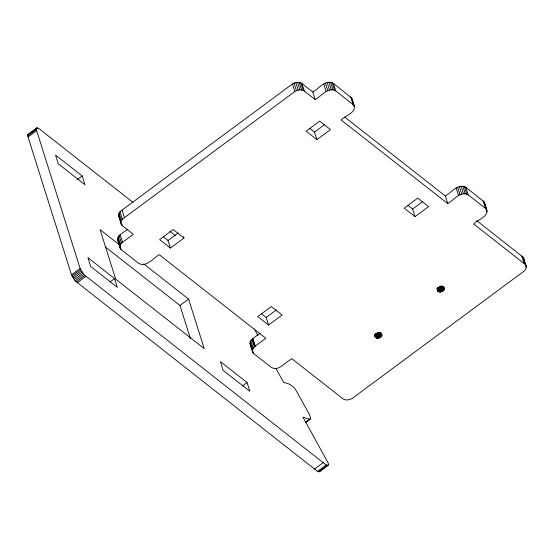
<?xml version="1.0" encoding="UTF-8"?>
<svg xmlns="http://www.w3.org/2000/svg" width="554" height="554" viewBox="0 0 554 554"><rect width="100%" height="100%" fill="white"/><g stroke="black" fill="none" stroke-linecap="round" stroke-linejoin="round"><path stroke-width="0.83" d="M118.909 216.905C117.6 214.19 119.844 211.455 122.06 210.091L292.422 83.979C295.185 82.165 299.132 81.535 301.958 83.543L312.865 92.075L315.254 99.644C321.105 96.327 328.03 86.41 335.835 90.995L353.106 104.54C358.729 111.721 344.283 116.049 341.146 119.976L447.75 203.616C453.629 200.319 460.298 190.597 468.158 194.807L485.519 208.429C491.44 215.534 476.821 220.07 473.656 223.941L524.174 263.572C527.159 265.179 526.646 269.327 524.132 271.114L355.689 395.826C352.489 398.755 347.6 401.421 343.335 399.06L291.723 358.618L281.183 366.423C278.177 368.763 273.406 369.463 270.421 366.72L253.323 353.237L250.221 344.533L250.152 341.943L251.841 339.367L260.151 333.148M315.254 99.644L304.347 91.112C301.514 89.104 297.574 89.734 294.811 91.548L124.449 217.66C121.748 219.072 119.429 223.054 122.143 225.561L133.306 234.328L122.586 242.264C119.387 244.058 118.826 249.016 122.482 250.664L138.306 263.074C146.027 268.24 153.437 257.935 159.213 254.653L265.816 338.293L254.231 346.936L252.541 349.512L252.603 352.109M381.858 335.239C381.692 331.444 375.238 332.608 374.947 335.869C375.522 340.544 384.594 337.123 381.145 332.968M444.26 289.049C444.1 285.255 437.639 286.411 437.348 289.68C437.812 294.091 446.323 291.321 443.802 287.291M117.808 240.796C116.077 234.834 124.525 232.542 127.565 229.238M133.036 202.418L39.092 128.715L36.889 127.884L27.887 134.525L28.039 137.011L71.494 274.798L75.164 280.864L314.554 469.051L317.615 471.371L319.319 471.773L327.933 465.395L328.404 464.093L328.127 462.895L302.948 417.141L309.575 419.226L310.725 418.415L309.402 414.399L296.639 391.422C294.153 386.429 289.333 383.236 283.766 382.599L275.871 368.251M327.933 465.395L326.23 464.993L323.169 462.673L83.779 274.486L80.108 268.42L36.654 130.633L36.315 128.673L36.889 127.884M319.319 471.773L328.328 464.938M27.7 135.051L36.315 128.673M30.165 133.279L32.818 131.319M34.147 130.335L37.457 127.884M27.728 135.827L36.342 129.449M28.039 137.011L36.654 130.633M77.567 179.406L82.2 175.978L55.538 155.058L58.302 163.825L84.963 184.738L82.2 175.978M312.865 92.075C318.716 88.758 325.641 78.841 333.446 83.425L351.665 98.01L354.539 106.783M71.494 274.798L80.108 268.42M71.944 275.954L80.559 269.576M72.567 277.187L81.182 270.809M73.336 278.447L81.95 272.069M74.215 279.687L82.823 273.309M75.164 280.864L83.779 274.486M76.168 281.931L84.776 275.553M77.172 282.838L85.787 276.46M109.927 282.028L114.567 278.593L87.906 257.679L90.669 266.439L117.33 287.353L114.567 278.593M183.519 236.516L183.99 238.026L170.431 248.067L168.042 240.498L178.215 232.971M316.902 139.643L306.106 131.173L319.672 121.132L330.468 129.601L316.902 139.643L314.513 132.074L324.686 124.539M190.389 338.466L179.981 305.483L188.595 299.105L143.659 263.849M268.552 325.053L257.762 316.583L271.322 306.542L282.118 315.011L268.552 325.053L266.169 317.484L276.342 309.949M415.029 216.628L404.233 208.152L417.799 198.11L428.595 206.58L415.029 216.628L412.64 209.052L422.813 201.524M447.75 203.616L445.361 196.047C451.247 192.75 457.909 183.021 465.769 187.238L484.037 201.76L486.994 210.513M242.437 385.972L247.07 382.537L220.409 361.624L223.172 370.384L249.84 391.304L247.07 382.537M305.427 422.342L310.725 418.415M305.254 422.875L310.552 418.949M314.554 469.051L323.169 462.673M317.615 471.371L326.23 464.993M318.612 471.8L327.227 465.429M27.887 134.525L28.843 134.262M344.872 117.199L445.361 196.047M476.655 220.596L523.142 257.215L526.141 265.955M309.79 128.369L314.513 132.074M407.917 205.347L412.64 209.052M183.99 238.026L173.201 229.557L159.635 239.598L170.431 248.067M169.801 231.26L175.244 235.533M163.319 236.793L168.042 240.498M261.446 313.779L266.169 317.484M119.145 244.626L100.08 229.668L115.689 279.147L204.204 348.584L188.595 299.105M105.087 246.724L179.981 305.483M254.286 328.965L258.019 335.766M523.142 257.215L526.3 267.236M521.785 256.003L524.174 263.572M484.037 201.76L486.426 209.329M487.111 211.801L484.611 202.944M483.136 200.86L485.519 208.429M465.769 187.238L468.158 194.807M464.391 186.539L466.78 194.108M462.798 186.192L465.18 193.762M461.066 186.179L463.456 193.755M459.308 186.511L461.69 194.08M457.597 187.169L459.979 194.738M456.184 188.028L458.574 195.604M443.789 287.048L444.266 288.558M443.498 287.027L444.211 289.299M443.179 286.515L444.135 289.541M443.068 286.764L444.024 289.79M442.93 287.007L443.886 290.033M442.528 286.487L443.719 290.275M442.092 285.961L443.519 290.504M441.863 286.189L443.297 290.732M441.607 286.404L443.041 290.947M441.088 285.843L442.757 291.141M440.797 286.023L442.466 291.321M440.728 286.93L442.161 291.473M440.409 287.062L441.843 291.605M439.53 286.508L441.199 291.806M439.197 286.57L440.866 291.868M439.107 287.367L440.541 291.91M438.782 287.387L440.215 291.93M438.463 287.381L439.897 291.923M438.152 287.353L439.585 291.896M437.847 287.297L439.28 291.84M437.799 287.983L438.99 291.764M437.521 287.879L438.713 291.667M437.501 288.516L438.449 291.543M437.494 289.119L438.214 291.39M437.279 288.953L437.992 291.224M437.092 288.759L437.805 291.03M436.933 288.558L437.653 290.829M351.665 98.01L354.054 105.579M353.854 105.821L352.15 99.214M350.717 96.971L353.106 104.54M333.446 83.425L335.835 90.995M332.158 82.684L334.547 90.254M330.593 82.269L332.982 89.838M328.882 82.2L331.271 89.769M327.123 82.463L329.505 90.032M325.392 83.058L327.781 90.627M323.792 83.979L326.181 91.548M381.097 333.217L381.81 335.489M381.014 333.466L381.734 335.738M380.667 332.954L381.623 335.987M301.958 83.543L304.347 91.112M380.293 332.442L381.484 336.23M380.12 332.684L381.318 336.465M379.926 332.912L381.117 336.7M300.78 82.844L303.17 90.413M379.462 332.379L380.889 336.922M379.206 332.594L380.64 337.137M378.922 332.795L380.356 337.338M378.631 332.975L380.065 337.518M299.236 82.394L301.625 89.963M378.084 332.372L379.76 337.67M377.773 332.504L379.442 337.802M377.447 332.615L379.123 337.912M377.122 332.698L378.798 337.995M377.039 333.522L378.465 338.065M297.54 82.29L299.922 89.859M376.706 333.563L378.14 338.106M376.381 333.577L377.814 338.12M376.062 333.577L377.496 338.12M375.751 333.55L377.184 338.085M375.446 333.494L376.879 338.037M375.397 334.173L376.588 337.961M295.774 82.525L298.163 90.094M375.12 334.076L376.311 337.857M375.093 334.706L376.048 337.732M374.857 334.561L375.806 337.587M374.871 335.142L375.591 337.414M374.684 334.955L375.404 337.227M374.767 335.509L375.245 337.026M294.042 83.086L296.425 90.662M292.422 83.979L294.811 91.548M252.929 338.494L255.318 346.063M252.576 338.757L254.965 346.326M251.841 339.367L254.231 346.936M250.789 340.613L253.171 348.189M250.152 341.943L252.541 349.512M251.654 347.94L253.323 353.237M249.965 343.272L252.347 350.841M122.06 210.091L124.449 217.66M120.038 211.746L122.427 219.315M119.096 213.02L121.485 220.589M118.591 214.356L120.973 221.925M121.423 223.29L122.143 225.561M118.521 215.672L121.291 224.481M120.197 234.695L122.586 242.264M119.103 235.63L121.485 243.199M118.12 236.897L120.509 244.466M117.573 238.234L119.955 245.803M119.802 245.685L120.994 249.466M117.462 239.557L120.19 248.372M523.759 258.386L523.911 259.667"/></g></svg>
